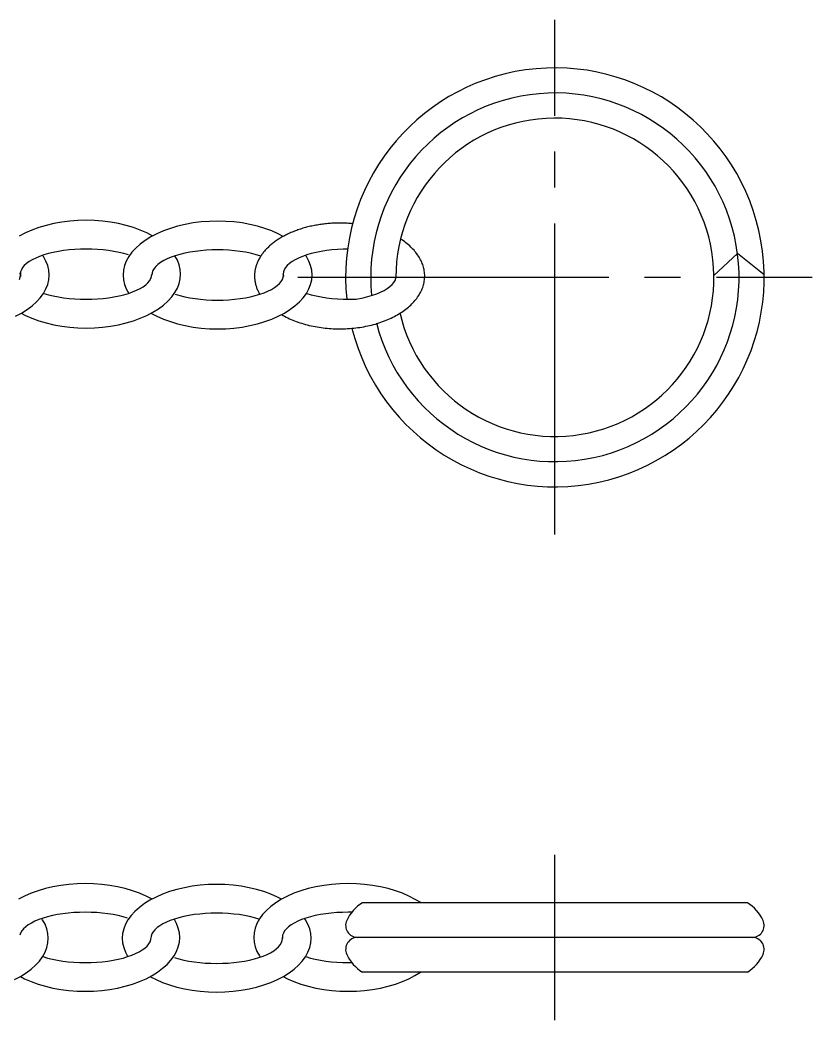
# Model space of a CAD drawing. Extents: x 88 to 321, y 172 to 272.
# Drawn here: x 288.05 to 321.17, y 230.72 to 272.5 of the extents above; entities that cross this region are included whole.
import ezdxf

# ---------------------------------------------------------------- set-up
doc = ezdxf.new("R2010")
doc.units = 0
doc.linetypes.add('CENTER', pattern=[17.5, 13, -1.5, 1.5, -1.5])
doc.layers.get('0').update_dxf_attribs({"linetype": 'CONTINUOUS'})
doc.layers.add('CENTER', color=1, linetype='CENTER')

msp = doc.modelspace()

# ---------------------------------------------------------------- linework, layer by layer
at = {"color": 7, "linetype": 'CONTINUOUS'}
for p, q in [((289.794, 264.052), (289.465, 263.993)), ((290.13, 264.094), (289.794, 264.052)), ((290.472, 264.12), (290.13, 264.094)), ((290.816, 264.128), (290.472, 264.12)), ((291.16, 264.12), (290.816, 264.128)), ((291.502, 264.094), (291.16, 264.12)), ((291.838, 264.052), (291.502, 264.094)), ((292.167, 263.993), (291.838, 264.052)), ((295.626, 264.058), (295.29, 264.016)), ((295.968, 264.084), (295.626, 264.058)), ((296.312, 264.092), (295.968, 264.084)), ((296.656, 264.084), (296.312, 264.092)), ((296.998, 264.058), (296.656, 264.084)), ((297.334, 264.016), (296.998, 264.058)), ((288.55, 263.721), (288.277, 263.602)), ((288.841, 263.827), (288.55, 263.721)), ((289.147, 263.917), (288.841, 263.827)), ((289.465, 263.993), (289.147, 263.917)), ((292.485, 263.917), (292.167, 263.993)), ((292.791, 263.827), (292.485, 263.917)), ((293.082, 263.721), (292.791, 263.827)), ((293.355, 263.602), (293.082, 263.721)), ((294.046, 263.685), (293.773, 263.566)), ((294.337, 263.791), (294.046, 263.685)), ((294.643, 263.882), (294.337, 263.791)), ((294.961, 263.957), (294.643, 263.882)), ((295.29, 264.016), (294.961, 263.957)), ((297.663, 263.957), (297.334, 264.016)), ((297.981, 263.882), (297.663, 263.957)), ((298.287, 263.791), (297.981, 263.882)), ((298.577, 263.685), (298.287, 263.791)), ((298.851, 263.566), (298.577, 263.685)), ((288.277, 263.602), (288.023, 263.469)), ((293.286, 263.289), (293.076, 263.133)), ((293.519, 263.433), (293.286, 263.289)), ((293.609, 263.469), (293.355, 263.602)), ((293.773, 263.566), (293.519, 263.433)), ((299.06, 263.457), (298.851, 263.566)), ((289.441, 262.788), (289.239, 262.738)), ((289.654, 262.83), (289.441, 262.788)), ((289.875, 262.865), (289.654, 262.83)), ((290.104, 262.892), (289.875, 262.865)), ((290.338, 262.912), (290.104, 262.892)), ((290.576, 262.924), (290.338, 262.912)), ((290.816, 262.928), (290.576, 262.924)), ((291.056, 262.924), (290.816, 262.928)), ((291.293, 262.912), (291.056, 262.924)), ((291.528, 262.892), (291.293, 262.912)), ((291.756, 262.865), (291.528, 262.892)), ((291.978, 262.83), (291.756, 262.865)), ((292.191, 262.788), (291.978, 262.83)), ((292.393, 262.738), (292.191, 262.788)), ((292.732, 262.793), (292.6, 262.612)), ((292.891, 262.967), (292.732, 262.793)), ((293.076, 263.133), (292.891, 262.967)), ((295.15, 262.794), (294.937, 262.752)), ((295.371, 262.829), (295.15, 262.794)), ((295.6, 262.857), (295.371, 262.829)), ((295.834, 262.876), (295.6, 262.857)), ((296.072, 262.888), (295.834, 262.876)), ((296.312, 262.892), (296.072, 262.888)), ((296.552, 262.888), (296.312, 262.892)), ((296.789, 262.876), (296.552, 262.888)), ((297.024, 262.857), (296.789, 262.876)), ((297.252, 262.829), (297.024, 262.857)), ((297.474, 262.794), (297.252, 262.829)), ((297.687, 262.752), (297.474, 262.794)), ((300.433, 262.788), (300.23, 262.738)), ((300.646, 262.83), (300.433, 262.788)), ((300.867, 262.865), (300.646, 262.83)), ((301.096, 262.892), (300.867, 262.865)), ((301.33, 262.912), (301.096, 262.892)), ((301.568, 262.924), (301.33, 262.912)), ((301.747, 262.927), (301.568, 262.924)), ((288.434, 262.403), (288.324, 262.322)), ((288.563, 262.48), (288.434, 262.403)), ((288.709, 262.553), (288.563, 262.48)), ((288.871, 262.621), (288.709, 262.553)), ((289.048, 262.683), (288.871, 262.621)), ((289.032, 262.612), (288.994, 262.664)), ((289.135, 262.425), (289.032, 262.612)), ((289.239, 262.738), (289.048, 262.683)), ((289.21, 262.233), (289.135, 262.425)), ((292.584, 262.683), (292.393, 262.738)), ((292.496, 262.425), (292.422, 262.233)), ((292.6, 262.612), (292.496, 262.425)), ((293.93, 262.367), (293.819, 262.286)), ((294.059, 262.445), (293.93, 262.367)), ((294.205, 262.517), (294.059, 262.445)), ((294.367, 262.585), (294.205, 262.517)), ((294.544, 262.647), (294.367, 262.585)), ((294.631, 262.461), (294.528, 262.648)), ((294.735, 262.702), (294.544, 262.647)), ((294.706, 262.269), (294.631, 262.461)), ((294.937, 262.752), (294.735, 262.702)), ((297.889, 262.702), (297.687, 262.752)), ((298.12, 262.635), (297.889, 262.702)), ((299.426, 262.403), (299.315, 262.322)), ((299.555, 262.48), (299.426, 262.403)), ((299.701, 262.553), (299.555, 262.48)), ((299.863, 262.621), (299.701, 262.553)), ((300.04, 262.683), (299.863, 262.621)), ((300.024, 262.612), (299.986, 262.664)), ((300.127, 262.425), (300.024, 262.612)), ((300.23, 262.738), (300.04, 262.683)), ((300.202, 262.233), (300.127, 262.425)), ((317.067, 261.827), (318.053, 262.74)), ((319.167, 261.853), (318.053, 262.74)), ((288.076, 261.97), (288.066, 261.878)), ((288.108, 262.061), (288.076, 261.97)), ((288.16, 262.15), (288.108, 262.061)), ((288.232, 262.237), (288.16, 262.15)), ((288.324, 262.322), (288.232, 262.237)), ((289.255, 262.038), (289.21, 262.233)), ((289.27, 261.842), (289.255, 262.038)), ((292.377, 262.038), (292.362, 261.842)), ((292.422, 262.233), (292.377, 262.038)), ((293.604, 262.025), (293.572, 261.934)), ((293.656, 262.114), (293.604, 262.025)), ((293.728, 262.202), (293.656, 262.114)), ((293.819, 262.286), (293.728, 262.202)), ((294.751, 262.074), (294.706, 262.269)), ((294.766, 261.878), (294.751, 262.074)), ((299.068, 261.97), (299.058, 261.878)), ((299.1, 262.061), (299.068, 261.97)), ((299.151, 262.15), (299.1, 262.061)), ((299.224, 262.237), (299.151, 262.15)), ((299.315, 262.322), (299.224, 262.237)), ((300.247, 262.038), (300.202, 262.233)), ((300.262, 261.842), (300.247, 262.038)), ((288.028, 261.66), (288.06, 261.751)), ((288.07, 261.842), (288.06, 261.934)), ((288.06, 261.751), (288.07, 261.842)), ((288.066, 261.878), (288.076, 261.787)), ((289.21, 261.452), (289.255, 261.646)), ((289.255, 261.646), (289.27, 261.842)), ((292.362, 261.842), (292.377, 261.646)), ((292.377, 261.646), (292.422, 261.452)), ((293.308, 261.434), (293.4, 261.519)), ((293.4, 261.519), (293.472, 261.606)), ((293.472, 261.606), (293.524, 261.696)), ((293.524, 261.696), (293.555, 261.787)), ((293.555, 261.787), (293.566, 261.878)), ((293.572, 261.934), (293.562, 261.842)), ((294.706, 261.488), (294.751, 261.682)), ((294.751, 261.682), (294.766, 261.878)), ((298.896, 261.483), (298.968, 261.571)), ((298.968, 261.571), (299.02, 261.66)), ((299.02, 261.66), (299.051, 261.751)), ((299.051, 261.751), (299.062, 261.842)), ((299.058, 261.878), (299.068, 261.787)), ((299.062, 261.842), (299.058, 261.878)), ((300.202, 261.452), (300.247, 261.646)), ((300.247, 261.646), (300.262, 261.842)), ((303.608, 261.442), (303.68, 261.53)), ((303.68, 261.53), (303.732, 261.619)), ((303.732, 261.619), (303.763, 261.71)), ((303.763, 261.71), (303.767, 261.746)), ((289.032, 261.073), (289.135, 261.26)), ((289.135, 261.26), (289.21, 261.452)), ((292.422, 261.452), (292.496, 261.26)), ((292.496, 261.26), (292.6, 261.073)), ((292.584, 261.074), (292.76, 261.136)), ((292.76, 261.136), (292.923, 261.203)), ((292.923, 261.203), (293.069, 261.276)), ((293.069, 261.276), (293.198, 261.353)), ((293.198, 261.353), (293.308, 261.434)), ((294.396, 260.927), (294.528, 261.109)), ((294.528, 261.109), (294.631, 261.296)), ((294.631, 261.296), (294.706, 261.488)), ((298.08, 261.038), (298.256, 261.1)), ((298.256, 261.1), (298.418, 261.167)), ((298.418, 261.167), (298.565, 261.24)), ((298.565, 261.24), (298.693, 261.317)), ((298.693, 261.317), (298.804, 261.399)), ((298.804, 261.399), (298.896, 261.483)), ((300.024, 261.073), (300.127, 261.26)), ((300.127, 261.26), (300.202, 261.452)), ((302.968, 261.059), (303.13, 261.127)), ((303.13, 261.127), (303.276, 261.199)), ((303.276, 261.199), (303.405, 261.277)), ((303.405, 261.277), (303.516, 261.358)), ((303.516, 261.358), (303.608, 261.442)), ((288.556, 260.552), (288.741, 260.717)), ((288.741, 260.717), (288.9, 260.891)), ((288.9, 260.891), (289.032, 261.073)), ((289.048, 261.074), (289.239, 261.018)), ((289.239, 261.018), (289.441, 260.969)), ((289.441, 260.969), (289.654, 260.927)), ((289.654, 260.927), (289.875, 260.892)), ((289.875, 260.892), (290.104, 260.864)), ((290.104, 260.864), (290.338, 260.844)), ((290.338, 260.844), (290.576, 260.832)), ((290.576, 260.832), (290.816, 260.828)), ((290.816, 260.828), (291.056, 260.832)), ((291.056, 260.832), (291.293, 260.844)), ((291.293, 260.844), (291.528, 260.864)), ((291.528, 260.864), (291.756, 260.892)), ((291.756, 260.892), (291.978, 260.927)), ((291.978, 260.927), (292.191, 260.969)), ((292.191, 260.969), (292.393, 261.018)), ((292.393, 261.018), (292.584, 261.074)), ((294.052, 260.588), (294.237, 260.753)), ((294.237, 260.753), (294.396, 260.927)), ((294.544, 261.038), (294.735, 260.982)), ((294.735, 260.982), (294.937, 260.933)), ((294.937, 260.933), (295.15, 260.891)), ((295.15, 260.891), (295.371, 260.856)), ((295.371, 260.856), (295.6, 260.828)), ((295.6, 260.828), (295.834, 260.808)), ((295.834, 260.808), (296.072, 260.796)), ((296.072, 260.796), (296.312, 260.792)), ((296.312, 260.792), (296.552, 260.796)), ((296.552, 260.796), (296.789, 260.808)), ((296.789, 260.808), (297.024, 260.828)), ((297.024, 260.828), (297.252, 260.856)), ((297.252, 260.856), (297.474, 260.891)), ((297.474, 260.891), (297.687, 260.933)), ((297.687, 260.933), (297.889, 260.982)), ((297.889, 260.982), (298.08, 261.038)), ((299.547, 260.552), (299.733, 260.717)), ((299.733, 260.717), (299.892, 260.891)), ((299.892, 260.891), (300.024, 261.073)), ((300.04, 261.074), (300.23, 261.018)), ((300.23, 261.018), (300.433, 260.969)), ((300.433, 260.969), (300.646, 260.927)), ((300.646, 260.927), (300.867, 260.892)), ((300.867, 260.892), (301.096, 260.864)), ((301.096, 260.864), (301.33, 260.844)), ((301.33, 260.844), (301.568, 260.832)), ((301.568, 260.832), (301.808, 260.828)), ((301.808, 260.828), (302.101, 260.833)), ((302.101, 260.833), (302.399, 260.892)), ((302.399, 260.892), (302.601, 260.941)), ((302.601, 260.941), (302.791, 260.997)), ((302.791, 260.997), (302.968, 261.059)), ((288.113, 260.251), (288.346, 260.396)), ((288.346, 260.396), (288.556, 260.552)), ((293.355, 260.155), (293.609, 260.287)), ((293.609, 260.287), (293.842, 260.432)), ((293.842, 260.432), (294.052, 260.588)), ((299.105, 260.251), (299.338, 260.396)), ((299.338, 260.396), (299.547, 260.552)), ((287.859, 260.119), (288.113, 260.251)), ((288.102, 260.246), (288.277, 260.155)), ((288.277, 260.155), (288.55, 260.035)), ((288.55, 260.035), (288.841, 259.93)), ((288.841, 259.93), (289.147, 259.839)), ((292.485, 259.839), (292.791, 259.93)), ((292.791, 259.93), (293.082, 260.035)), ((293.082, 260.035), (293.355, 260.155)), ((293.519, 260.251), (293.773, 260.119)), ((293.773, 260.119), (294.046, 259.999)), ((294.046, 259.999), (294.337, 259.894)), ((294.337, 259.894), (294.643, 259.803)), ((297.981, 259.803), (298.287, 259.894)), ((298.287, 259.894), (298.577, 259.999)), ((298.577, 259.999), (298.851, 260.119)), ((298.851, 260.119), (299.105, 260.251)), ((289.147, 259.839), (289.465, 259.764)), ((289.465, 259.764), (289.794, 259.705)), ((289.794, 259.705), (290.13, 259.662)), ((290.13, 259.662), (290.472, 259.637)), ((290.472, 259.637), (290.816, 259.628)), ((290.816, 259.628), (291.16, 259.637)), ((291.16, 259.637), (291.502, 259.662)), ((291.502, 259.662), (291.838, 259.705)), ((291.838, 259.705), (292.167, 259.764)), ((292.167, 259.764), (292.485, 259.839)), ((294.643, 259.803), (294.961, 259.728)), ((294.961, 259.728), (295.29, 259.669)), ((295.29, 259.669), (295.626, 259.627)), ((295.626, 259.627), (295.968, 259.601)), ((295.968, 259.601), (296.312, 259.592)), ((296.312, 259.592), (296.656, 259.601)), ((296.656, 259.601), (296.998, 259.627)), ((296.998, 259.627), (297.334, 259.669)), ((297.334, 259.669), (297.663, 259.728)), ((297.663, 259.728), (297.981, 259.803)), ((288.806, 236.119), (288.515, 236.013)), ((289.111, 236.209), (288.806, 236.119)), ((289.43, 236.284), (289.111, 236.209)), ((289.758, 236.343), (289.43, 236.284)), ((290.095, 236.386), (289.758, 236.343)), ((290.436, 236.411), (290.095, 236.386)), ((290.781, 236.42), (290.436, 236.411)), ((291.125, 236.411), (290.781, 236.42)), ((291.467, 236.386), (291.125, 236.411)), ((291.803, 236.343), (291.467, 236.386)), ((292.132, 236.284), (291.803, 236.343)), ((292.45, 236.209), (292.132, 236.284)), ((292.756, 236.119), (292.45, 236.209)), ((293.046, 236.013), (292.756, 236.119)), ((294.302, 236.083), (294.011, 235.977)), ((294.607, 236.173), (294.302, 236.083)), ((294.926, 236.248), (294.607, 236.173)), ((295.254, 236.308), (294.926, 236.248)), ((295.591, 236.35), (295.254, 236.308)), ((295.932, 236.376), (295.591, 236.35)), ((296.277, 236.384), (295.932, 236.376)), ((296.621, 236.376), (296.277, 236.384)), ((296.962, 236.35), (296.621, 236.376)), ((297.299, 236.308), (296.962, 236.35)), ((297.627, 236.248), (297.299, 236.308)), ((297.946, 236.173), (297.627, 236.248)), ((298.252, 236.083), (297.946, 236.173)), ((298.542, 235.977), (298.252, 236.083)), ((299.797, 236.119), (299.507, 236.013)), ((300.103, 236.209), (299.797, 236.119)), ((300.421, 236.284), (300.103, 236.209)), ((300.75, 236.343), (300.421, 236.284)), ((301.087, 236.386), (300.75, 236.343)), ((301.428, 236.411), (301.087, 236.386)), ((301.772, 236.42), (301.428, 236.411)), ((302.117, 236.411), (301.772, 236.42)), ((302.458, 236.386), (302.117, 236.411)), ((302.795, 236.343), (302.458, 236.386)), ((303.123, 236.284), (302.795, 236.343)), ((303.442, 236.209), (303.123, 236.284)), ((303.747, 236.119), (303.442, 236.209)), ((304.038, 236.013), (303.747, 236.119)), ((288.242, 235.894), (287.988, 235.761)), ((288.515, 236.013), (288.242, 235.894)), ((293.32, 235.894), (293.046, 236.013)), ((293.483, 235.725), (293.251, 235.58)), ((293.574, 235.761), (293.32, 235.894)), ((293.738, 235.858), (293.483, 235.725)), ((294.011, 235.977), (293.738, 235.858)), ((298.747, 235.616), (298.537, 235.461)), ((298.816, 235.858), (298.542, 235.977)), ((298.979, 235.761), (298.747, 235.616)), ((298.99, 235.767), (298.816, 235.858)), ((299.233, 235.894), (298.979, 235.761)), ((299.507, 236.013), (299.233, 235.894)), ((318.464, 235.62), (302.371, 235.62)), ((304.311, 235.894), (304.038, 236.013)), ((304.836, 235.62), (304.311, 235.894)), ((290.303, 235.204), (290.069, 235.184)), ((290.541, 235.216), (290.303, 235.204)), ((290.781, 235.22), (290.541, 235.216)), ((291.02, 235.216), (290.781, 235.22)), ((291.258, 235.204), (291.02, 235.216)), ((291.492, 235.184), (291.258, 235.204)), ((292.856, 235.259), (292.697, 235.085)), ((293.041, 235.425), (292.856, 235.259)), ((293.251, 235.58), (293.041, 235.425)), ((298.352, 235.295), (298.193, 235.121)), ((298.537, 235.461), (298.352, 235.295)), ((301.295, 235.204), (301.061, 235.184)), ((301.533, 235.216), (301.295, 235.204)), ((301.772, 235.22), (301.533, 235.216)), ((301.919, 235.218), (301.772, 235.22)), ((288.674, 234.845), (288.528, 234.772)), ((288.836, 234.912), (288.674, 234.845)), ((289.013, 234.974), (288.836, 234.912)), ((288.996, 234.904), (288.959, 234.955)), ((289.1, 234.717), (288.996, 234.904)), ((289.203, 235.03), (289.013, 234.974)), ((289.406, 235.079), (289.203, 235.03)), ((289.618, 235.122), (289.406, 235.079)), ((289.84, 235.157), (289.618, 235.122)), ((290.069, 235.184), (289.84, 235.157)), ((291.721, 235.157), (291.492, 235.184)), ((291.943, 235.122), (291.721, 235.157)), ((292.156, 235.079), (291.943, 235.122)), ((292.358, 235.03), (292.156, 235.079)), ((292.548, 234.974), (292.358, 235.03)), ((292.565, 234.904), (292.461, 234.717)), ((292.697, 235.085), (292.565, 234.904)), ((294.17, 234.809), (294.024, 234.736)), ((294.332, 234.877), (294.17, 234.809)), ((294.509, 234.939), (294.332, 234.877)), ((294.596, 234.752), (294.492, 234.94)), ((294.699, 234.994), (294.509, 234.939)), ((294.902, 235.044), (294.699, 234.994)), ((295.114, 235.086), (294.902, 235.044)), ((295.336, 235.121), (295.114, 235.086)), ((295.565, 235.148), (295.336, 235.121)), ((295.799, 235.168), (295.565, 235.148)), ((296.037, 235.18), (295.799, 235.168)), ((296.277, 235.184), (296.037, 235.18)), ((296.516, 235.18), (296.277, 235.184)), ((296.754, 235.168), (296.516, 235.18)), ((296.988, 235.148), (296.754, 235.168)), ((297.217, 235.121), (296.988, 235.148)), ((297.439, 235.086), (297.217, 235.121)), ((297.652, 235.044), (297.439, 235.086)), ((297.854, 234.994), (297.652, 235.044)), ((298.044, 234.939), (297.854, 234.994)), ((298.061, 234.94), (297.957, 234.752)), ((298.193, 235.121), (298.061, 234.94)), ((299.666, 234.845), (299.52, 234.772)), ((299.828, 234.912), (299.666, 234.845)), ((300.005, 234.974), (299.828, 234.912)), ((299.988, 234.904), (299.951, 234.955)), ((300.092, 234.717), (299.988, 234.904)), ((300.195, 235.03), (300.005, 234.974)), ((300.397, 235.079), (300.195, 235.03)), ((300.61, 235.122), (300.397, 235.079)), ((300.832, 235.157), (300.61, 235.122)), ((301.061, 235.184), (300.832, 235.157)), ((288.124, 234.442), (288.072, 234.352)), ((288.196, 234.529), (288.124, 234.442)), ((288.288, 234.614), (288.196, 234.529)), ((288.399, 234.695), (288.288, 234.614)), ((288.528, 234.772), (288.399, 234.695)), ((289.175, 234.525), (289.1, 234.717)), ((289.22, 234.33), (289.175, 234.525)), ((292.387, 234.525), (292.342, 234.33)), ((292.461, 234.717), (292.387, 234.525)), ((293.62, 234.406), (293.568, 234.317)), ((293.692, 234.493), (293.62, 234.406)), ((293.784, 234.578), (293.692, 234.493)), ((293.895, 234.659), (293.784, 234.578)), ((294.024, 234.736), (293.895, 234.659)), ((294.671, 234.561), (294.596, 234.752)), ((294.716, 234.366), (294.671, 234.561)), ((294.731, 234.17), (294.716, 234.366)), ((297.837, 234.366), (297.822, 234.17)), ((297.882, 234.561), (297.837, 234.366)), ((297.957, 234.752), (297.882, 234.561)), ((299.116, 234.442), (299.064, 234.352)), ((299.188, 234.529), (299.116, 234.442)), ((299.28, 234.614), (299.188, 234.529)), ((299.391, 234.695), (299.28, 234.614)), ((299.52, 234.772), (299.391, 234.695)), ((300.167, 234.525), (300.092, 234.717)), ((300.211, 234.33), (300.167, 234.525)), ((288.072, 234.352), (288.041, 234.262)), ((289.235, 234.134), (289.22, 234.33)), ((289.22, 233.938), (289.235, 234.134)), ((292.342, 234.33), (292.327, 234.134)), ((292.327, 234.134), (292.342, 233.938)), ((293.437, 233.898), (293.489, 233.988)), ((293.489, 233.988), (293.52, 234.078)), ((293.52, 234.078), (293.531, 234.17)), ((293.537, 234.226), (293.527, 234.134)), ((293.568, 234.317), (293.537, 234.226)), ((294.671, 233.779), (294.716, 233.974)), ((294.716, 233.974), (294.731, 234.17)), ((297.822, 234.17), (297.837, 233.974)), ((297.837, 233.974), (297.882, 233.779)), ((298.933, 233.862), (298.985, 233.952)), ((298.985, 233.952), (299.016, 234.043)), ((299.016, 234.043), (299.027, 234.134)), ((299.033, 234.262), (299.022, 234.17)), ((299.022, 234.17), (299.028, 234.124)), ((299.027, 234.134), (299.022, 234.17)), ((299.064, 234.352), (299.033, 234.262)), ((300.227, 234.134), (300.211, 234.33)), ((300.211, 233.938), (300.227, 234.134)), ((318.667, 234.17), (302.167, 234.17)), ((313.973, 234.17), (313.913, 234.17)), ((313.973, 234.17), (313.913, 234.17)), ((288.996, 233.365), (289.1, 233.552)), ((289.1, 233.552), (289.175, 233.743)), ((289.175, 233.743), (289.22, 233.938)), ((292.342, 233.938), (292.387, 233.743)), ((292.387, 233.743), (292.461, 233.552)), ((292.461, 233.552), (292.565, 233.365)), ((292.887, 233.495), (293.033, 233.568)), ((293.033, 233.568), (293.162, 233.645)), ((293.162, 233.645), (293.273, 233.726)), ((293.273, 233.726), (293.365, 233.811)), ((293.365, 233.811), (293.437, 233.898)), ((294.492, 233.4), (294.596, 233.588)), ((294.596, 233.588), (294.671, 233.779)), ((297.882, 233.779), (297.957, 233.588)), ((297.957, 233.588), (298.061, 233.4)), ((298.383, 233.459), (298.529, 233.532)), ((298.529, 233.532), (298.658, 233.609)), ((298.658, 233.609), (298.769, 233.69)), ((298.769, 233.69), (298.861, 233.775)), ((298.861, 233.775), (298.933, 233.862)), ((299.988, 233.365), (300.092, 233.552)), ((300.092, 233.552), (300.167, 233.743)), ((300.167, 233.743), (300.211, 233.938)), ((288.706, 233.009), (288.865, 233.183)), ((288.865, 233.183), (288.996, 233.365)), ((289.013, 233.366), (289.203, 233.31)), ((289.203, 233.31), (289.406, 233.261)), ((289.406, 233.261), (289.618, 233.218)), ((289.618, 233.218), (289.84, 233.183)), ((289.84, 233.183), (290.069, 233.156)), ((290.069, 233.156), (290.303, 233.136)), ((290.303, 233.136), (290.541, 233.124)), ((290.541, 233.124), (290.781, 233.12)), ((290.781, 233.12), (291.02, 233.124)), ((291.02, 233.124), (291.258, 233.136)), ((291.258, 233.136), (291.492, 233.156)), ((291.492, 233.156), (291.721, 233.183)), ((291.721, 233.183), (291.943, 233.218)), ((291.943, 233.218), (292.156, 233.261)), ((292.156, 233.261), (292.358, 233.31)), ((292.358, 233.31), (292.548, 233.366)), ((292.548, 233.366), (292.725, 233.428)), ((292.725, 233.428), (292.887, 233.495)), ((294.201, 233.045), (294.361, 233.219)), ((294.361, 233.219), (294.492, 233.4)), ((294.509, 233.33), (294.699, 233.274)), ((294.699, 233.274), (294.902, 233.225)), ((294.902, 233.225), (295.114, 233.183)), ((295.114, 233.183), (295.336, 233.147)), ((295.336, 233.147), (295.565, 233.12)), ((295.565, 233.12), (295.799, 233.1)), ((296.754, 233.1), (296.988, 233.12)), ((296.988, 233.12), (297.217, 233.147)), ((297.217, 233.147), (297.439, 233.183)), ((297.439, 233.183), (297.652, 233.225)), ((297.652, 233.225), (297.854, 233.274)), ((297.854, 233.274), (298.044, 233.33)), ((298.044, 233.33), (298.221, 233.392)), ((298.061, 233.4), (298.098, 233.349)), ((298.221, 233.392), (298.383, 233.459)), ((299.697, 233.009), (299.856, 233.183)), ((299.856, 233.183), (299.988, 233.365)), ((300.005, 233.366), (300.195, 233.31)), ((300.195, 233.31), (300.397, 233.261)), ((300.397, 233.261), (300.61, 233.218)), ((300.61, 233.218), (300.832, 233.183)), ((300.832, 233.183), (301.061, 233.156)), ((301.061, 233.156), (301.295, 233.136)), ((301.295, 233.136), (301.533, 233.124)), ((301.533, 233.124), (301.772, 233.12)), ((301.772, 233.12), (301.919, 233.122)), ((288.311, 232.688), (288.52, 232.844)), ((288.52, 232.844), (288.706, 233.009)), ((293.574, 232.579), (293.806, 232.724)), ((293.806, 232.724), (294.016, 232.879)), ((294.016, 232.879), (294.201, 233.045)), ((295.799, 233.1), (296.037, 233.088)), ((296.037, 233.088), (296.277, 233.084)), ((296.277, 233.084), (296.516, 233.088)), ((296.516, 233.088), (296.754, 233.1)), ((299.302, 232.688), (299.512, 232.844)), ((299.512, 232.844), (299.697, 233.009)), ((318.464, 232.72), (302.371, 232.72)), ((304.565, 232.579), (304.792, 232.72)), ((287.824, 232.411), (288.078, 232.543)), ((288.067, 232.538), (288.242, 232.446)), ((288.078, 232.543), (288.311, 232.688)), ((288.242, 232.446), (288.515, 232.327)), ((288.515, 232.327), (288.806, 232.221)), ((292.756, 232.221), (293.046, 232.327)), ((293.046, 232.327), (293.32, 232.446)), ((293.32, 232.446), (293.574, 232.579)), ((293.483, 232.543), (293.738, 232.411)), ((293.738, 232.411), (294.011, 232.291)), ((294.011, 232.291), (294.302, 232.186)), ((298.252, 232.186), (298.542, 232.291)), ((298.542, 232.291), (298.816, 232.411)), ((298.816, 232.411), (299.07, 232.543)), ((299.06, 232.537), (299.233, 232.446)), ((299.07, 232.543), (299.302, 232.688)), ((299.233, 232.446), (299.507, 232.327)), ((299.507, 232.327), (299.797, 232.221)), ((303.747, 232.221), (304.038, 232.327)), ((304.038, 232.327), (304.311, 232.446)), ((304.311, 232.446), (304.565, 232.579)), ((288.806, 232.221), (289.111, 232.131)), ((289.111, 232.131), (289.43, 232.056)), ((289.43, 232.056), (289.758, 231.997)), ((289.758, 231.997), (290.095, 231.954)), ((290.095, 231.954), (290.436, 231.929)), ((290.436, 231.929), (290.781, 231.92)), ((290.781, 231.92), (291.125, 231.929)), ((291.125, 231.929), (291.467, 231.954)), ((291.467, 231.954), (291.803, 231.997)), ((291.803, 231.997), (292.132, 232.056)), ((292.132, 232.056), (292.45, 232.131)), ((292.45, 232.131), (292.756, 232.221)), ((294.302, 232.186), (294.607, 232.095)), ((294.607, 232.095), (294.926, 232.02)), ((294.926, 232.02), (295.254, 231.961)), ((295.254, 231.961), (295.591, 231.918)), ((295.591, 231.918), (295.932, 231.893)), ((295.932, 231.893), (296.277, 231.884)), ((296.277, 231.884), (296.621, 231.893)), ((296.621, 231.893), (296.962, 231.918)), ((296.962, 231.918), (297.299, 231.961)), ((297.299, 231.961), (297.627, 232.02)), ((297.627, 232.02), (297.946, 232.095)), ((297.946, 232.095), (298.252, 232.186)), ((299.797, 232.221), (300.103, 232.131)), ((300.103, 232.131), (300.421, 232.056)), ((300.421, 232.056), (300.75, 231.997)), ((300.75, 231.997), (301.087, 231.954)), ((301.087, 231.954), (301.428, 231.929)), ((301.428, 231.929), (301.772, 231.92)), ((301.772, 231.92), (302.117, 231.929)), ((302.117, 231.929), (302.458, 231.954)), ((302.458, 231.954), (302.795, 231.997)), ((302.795, 231.997), (303.123, 232.056)), ((303.123, 232.056), (303.442, 232.131)), ((303.442, 232.131), (303.747, 232.221))]:
    msp.add_line(p, q, dxfattribs=at)
for points in [[(301.959, 263.985, 0), (301.902, 263.99, 0), (301.844, 263.995, 0), (301.787, 263.999, 0), (301.729, 264.002, 0), (301.672, 264.005, 0), (301.614, 264.007, 0), (301.557, 264.009, 0), (301.499, 264.01, 0), (301.441, 264.011, 0), (301.383, 264.011, 0), (301.326, 264.01, 0), (301.268, 264.009, 0), (301.21, 264.007, 0), (301.153, 264.005, 0), (301.095, 264.002, 0), (301.038, 263.998, 0), (300.98, 263.994, 0), (300.923, 263.989, 0), (300.866, 263.984, 0), (300.809, 263.978, 0), (300.752, 263.972, 0), (300.696, 263.965, 0), (300.639, 263.957, 0), (300.583, 263.949, 0), (300.527, 263.941, 0), (300.471, 263.931, 0), (300.416, 263.922, 0), (300.36, 263.911, 0), (300.305, 263.9, 0), (300.251, 263.889, 0), (300.196, 263.877, 0), (300.142, 263.864, 0), (300.088, 263.851, 0), (300.035, 263.838, 0), (299.982, 263.823, 0), (299.929, 263.809, 0), (299.877, 263.793, 0), (299.825, 263.778, 0), (299.774, 263.761, 0), (299.723, 263.745, 0), (299.672, 263.727, 0), (299.622, 263.709, 0), (299.572, 263.691, 0), (299.523, 263.672, 0), (299.475, 263.653, 0), (299.426, 263.633, 0), (299.379, 263.613, 0), (299.332, 263.592, 0), (299.285, 263.571, 0), (299.239, 263.549, 0), (299.194, 263.527, 0), (299.149, 263.504, 0), (299.105, 263.481, 0), (299.061, 263.458, 0), (299.018, 263.434, 0), (298.976, 263.41, 0), (298.934, 263.385, 0), (298.893, 263.36, 0), (298.853, 263.334, 0), (298.813, 263.308, 0), (298.774, 263.282, 0), (298.736, 263.255, 0), (298.698, 263.228, 0), (298.661, 263.2, 0), (298.625, 263.172, 0), (298.59, 263.144, 0), (298.555, 263.115, 0), (298.521, 263.086, 0), (298.488, 263.057, 0), (298.455, 263.027, 0), (298.424, 262.997, 0), (298.393, 262.967, 0), (298.363, 262.936, 0), (298.334, 262.905, 0), (298.305, 262.874, 0), (298.278, 262.843, 0), (298.251, 262.811, 0), (298.225, 262.779, 0), (298.2, 262.746, 0), (298.175, 262.714, 0), (298.152, 262.681, 0), (298.129, 262.648, 0), (298.108, 262.615, 0), (298.087, 262.582, 0), (298.067, 262.548, 0), (298.048, 262.514, 0), (298.03, 262.48, 0), (298.012, 262.446, 0), (297.996, 262.411, 0), (297.981, 262.377, 0), (297.966, 262.342, 0), (297.952, 262.307, 0), (297.94, 262.272, 0), (297.928, 262.237, 0), (297.917, 262.202, 0), (297.907, 262.167, 0), (297.898, 262.131, 0), (297.889, 262.096, 0), (297.882, 262.06, 0), (297.876, 262.025, 0), (297.871, 261.989, 0), (297.866, 261.953, 0), (297.863, 261.918, 0), (297.86, 261.882, 0), (297.858, 261.846, 0), (297.858, 261.81, 0), (297.858, 261.774, 0), (297.859, 261.738, 0), (297.861, 261.702, 0), (297.864, 261.667, 0), (297.868, 261.631, 0), (297.873, 261.595, 0), (297.879, 261.56, 0), (297.886, 261.524, 0), (297.894, 261.488, 0), (297.902, 261.453, 0), (297.912, 261.418, 0), (297.922, 261.382, 0), (297.934, 261.347, 0), (297.946, 261.312, 0), (297.959, 261.277, 0), (297.974, 261.243, 0), (297.989, 261.208, 0), (298.005, 261.173, 0), (298.021, 261.139, 0), (298.039, 261.105, 0), (298.058, 261.071, 0), (298.077, 261.037, 0)], [(298.985, 260.189, 0), (299.048, 260.153, 0), (299.113, 260.117, 0), (299.179, 260.083, 0), (299.247, 260.05, 0), (299.316, 260.018, 0), (299.386, 259.987, 0), (299.457, 259.957, 0), (299.53, 259.928, 0), (299.603, 259.901, 0), (299.678, 259.874, 0), (299.753, 259.848, 0), (299.83, 259.824, 0), (299.907, 259.801, 0), (299.986, 259.779, 0), (300.065, 259.758, 0), (300.145, 259.738, 0), (300.226, 259.72, 0), (300.307, 259.702, 0), (300.389, 259.686, 0), (300.472, 259.672, 0), (300.555, 259.658, 0), (300.639, 259.646, 0), (300.723, 259.635, 0), (300.808, 259.625, 0), (300.893, 259.616, 0), (300.978, 259.609, 0), (301.063, 259.603, 0), (301.149, 259.599, 0), (301.235, 259.595, 0), (301.321, 259.593, 0), (301.407, 259.592, 0), (301.493, 259.593, 0), (301.579, 259.595, 0), (301.665, 259.598, 0), (301.751, 259.602, 0), (301.836, 259.608, 0), (301.922, 259.615, 0), (302.007, 259.623, 0), (302.092, 259.633, 0), (302.176, 259.643, 0), (302.26, 259.655, 0), (302.343, 259.669, 0), (302.426, 259.683, 0), (302.508, 259.699, 0), (302.59, 259.716, 0), (302.671, 259.734, 0), (302.751, 259.754, 0), (302.83, 259.774, 0), (302.909, 259.796, 0), (302.986, 259.819, 0), (303.063, 259.843, 0), (303.139, 259.869, 0), (303.214, 259.895, 0), (303.287, 259.923, 0), (303.36, 259.951, 0), (303.431, 259.981, 0), (303.502, 260.012, 0), (303.571, 260.044, 0), (303.639, 260.077, 0), (303.705, 260.111, 0), (303.77, 260.145, 0), (303.834, 260.181, 0), (303.897, 260.218, 0), (303.958, 260.256, 0), (304.017, 260.294, 0), (304.075, 260.334, 0), (304.131, 260.374, 0), (304.186, 260.416, 0), (304.239, 260.458, 0), (304.291, 260.5, 0), (304.341, 260.544, 0), (304.389, 260.588, 0), (304.435, 260.633, 0), (304.48, 260.679, 0), (304.523, 260.725, 0), (304.564, 260.772, 0), (304.603, 260.82, 0), (304.64, 260.868, 0), (304.676, 260.917, 0), (304.709, 260.966, 0), (304.741, 261.016, 0), (304.771, 261.066, 0), (304.798, 261.116, 0), (304.824, 261.167, 0), (304.848, 261.219, 0), (304.869, 261.27, 0), (304.889, 261.322, 0), (304.907, 261.375, 0), (304.922, 261.427, 0), (304.936, 261.48, 0), (304.947, 261.533, 0), (304.957, 261.586, 0), (304.964, 261.639, 0), (304.969, 261.693, 0), (304.973, 261.746, 0), (304.974, 261.8, 0), (304.973, 261.853, 0), (304.97, 261.906, 0), (304.965, 261.96, 0), (304.957, 262.013, 0), (304.948, 262.066, 0), (304.937, 262.119, 0), (304.923, 262.172, 0), (304.908, 262.224, 0), (304.89, 262.277, 0), (304.871, 262.329, 0), (304.849, 262.38, 0), (304.826, 262.432, 0), (304.8, 262.483, 0), (304.773, 262.534, 0), (304.743, 262.584, 0), (304.712, 262.633, 0), (304.678, 262.683, 0), (304.643, 262.731, 0), (304.606, 262.78, 0), (304.567, 262.827, 0), (304.526, 262.874, 0), (304.483, 262.921, 0), (304.439, 262.966, 0), (304.393, 263.012, 0), (304.345, 263.056, 0), (304.295, 263.099, 0), (304.244, 263.142, 0), (304.19, 263.184, 0), (304.136, 263.226, 0), (304.08, 263.266, 0), (304.022, 263.306, 0), (303.962, 263.344, 0)]]:
    msp.add_polyline3d(points, dxfattribs=at)
for centre, radius, start, end in [((310.417, 261.746), 8.75, 194.1036, 186.0099), ((310.417, 261.746), 7.7, 194.3262, 185.6596), ((310.417, 261.746), 6.65, 192.7227, 180), ((303.258, 234.17), 1.7, 121.467, 155.3757), ((317.576, 234.17), 1.7, 24.6243, 58.533), ((302.167, 234.67), 0.5, 155.3757, 270), ((318.667, 234.67), 0.5, 270, 24.6243), ((302.167, 233.67), 0.5, 90, 204.6243), ((318.667, 233.67), 0.5, 335.3757, 90), ((303.258, 234.17), 1.7, 204.6243, 238.533), ((317.576, 234.17), 1.7, 301.467, 335.3757)]:
    msp.add_arc(centre, radius, start, end, dxfattribs=at)
at = {"layer": 'CENTER', "color": 1, "linetype": 'CENTER'}
for p, q in [((310.417, 250.996), (310.417, 272.496)), ((299.667, 261.746), (321.167, 261.746)), ((310.417, 230.72), (310.417, 237.62))]:
    msp.add_line(p, q, dxfattribs=at)

doc.saveas('drawing.dxf')
